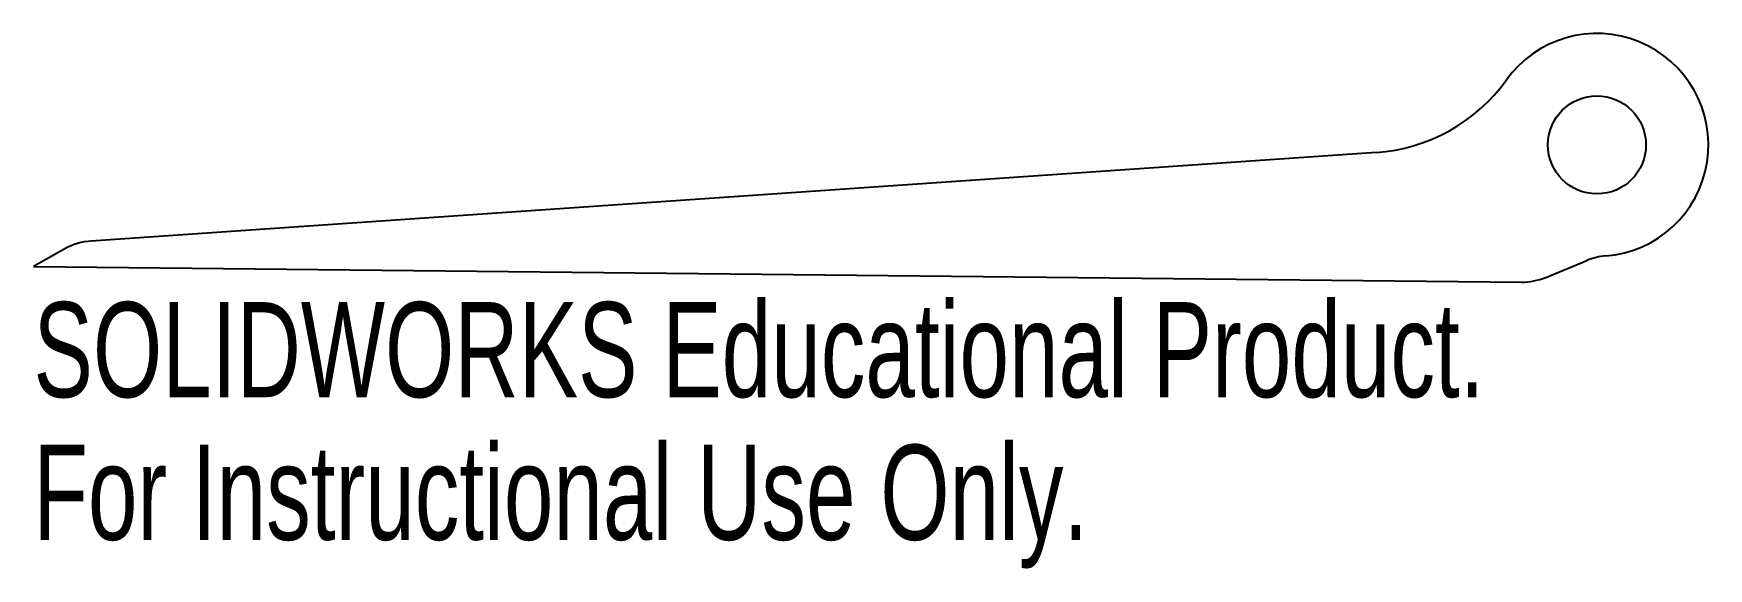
# Model space of a CAD drawing. Header units: inches. Extents: x -3.13 to 0.22, y -0.85 to 0.22.
import ezdxf

# ---------------------------------------------------------------- set-up
doc = ezdxf.new("R2010")
doc.units = ezdxf.units.IN
doc.header["$MEASUREMENT"] = 0
doc.styles.add('SLDTEXTSTYLE0', font='TXT', dxfattribs={"width": 0.7})

msp = doc.modelspace()

# ---------------------------------------------------------------- linework, layer by layer
at = {"color": 7, "linetype": 'Continuous', "lineweight": 25}
for p, q in [((-0.4414, -0.0151), (-3.0104, -0.1924)), ((-3.0631, -0.2082), (-3.1257, -0.2434)), ((-0.1022, -0.2651), (-0.0203, -0.2313)), ((-3.1257, -0.2434), (-0.1511, -0.2745))]:
    msp.add_line(p, q, dxfattribs=at)
msp.add_circle((0, 0), 0.098, dxfattribs=at)
for centre, radius, start, end in [((0, 0), 0.223, 274.5055, 144.3337), ((-0.4655, 0.3341), 0.35, 273.948, 324.3337), ((-3.0018, -0.3171), 0.125, 93.948, 119.4016), ((0.0273, -0.3469), 0.125, 94.5055, 112.3772), ((-0.1498, -0.1495), 0.125, 269.4016, 292.3772)]:
    msp.add_arc(centre, radius, start, end, dxfattribs=at)

# ---------------------------------------------------------------- texts
at = {"color": 7, "linetype": 'Continuous', "char_height": 0.1903, "attachment_point": 1, "style": 'SLDTEXTSTYLE0'}
for s, insert in [('SOLIDWORKS Educational Product.', (-3.1257, -0.3146)), ('For Instructional Use Only.', (-3.1257, -0.6001))]:
    msp.add_mtext(s, dxfattribs=dict(at, insert=insert))

doc.saveas('drawing.dxf')
